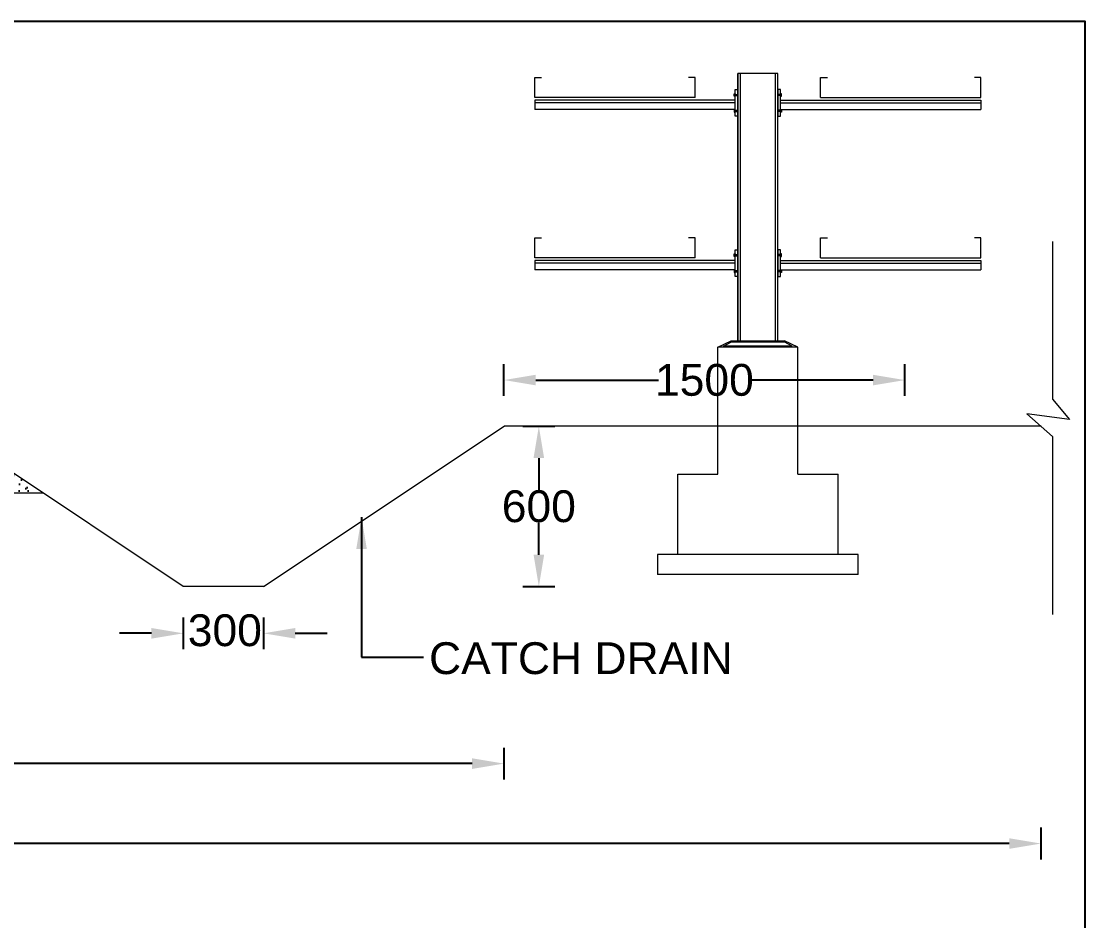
# Model space of a CAD drawing. Header units: metres. Extents: x 222800 to 230200, y 1548340 to 1564214.
# Drawn here: x 227215 to 228217, y 1549691 to 1550540 of the extents above; entities that cross this region are included whole.
import ezdxf

# ---------------------------------------------------------------- set-up
doc = ezdxf.new("R2010")
doc.units = ezdxf.units.M
doc.header["$PDMODE"] = 1
doc.header["$PDSIZE"] = -15
doc.layers.add('name power lines', color=1, linetype='Continuous')
doc.layers.add('Names', color=1, linetype='Continuous')
doc.styles.get("Standard").update_dxf_attribs({"font": 'arial.ttf'})
doc.dimstyles.get("Standard").update_dxf_attribs({"dimtxt": 0.18, "dimasz": 0.18, "dimexe": 0.18, "dimexo": 0.0625, "dimgap": 0.09, "dimtad": 0, "dimtih": 1, "dimtoh": 1, "dimdec": 4, "dimzin": 0, "dimdsep": 46, "dimtxsty": 'Standard', "dimcen": 0.09, "dimadec": 0, "dimazin": 0, "dimtfac": 1, "dimtdec": 4, "dimtofl": 0, "dimtmove": 0, "dimatfit": 3, "dimfxl": 1, "dimtolj": 1, "dimtzin": 0, "dimarcsym": 0})

# ---------------------------------------------------------------- blocks, each defined once
blk = doc.blocks.new('*D78')
at = {"layer": 'Defpoints', "color": 0, "linetype": 'Continuous', "ltscale": 50, "transparency": 16777216}
for p in [(227367.3, 1550006.3), (227442.9, 1550006.3), (227367.3, 1549962.2)]:
    blk.add_point(p, dxfattribs=at)
at = {"layer": 'name power lines', "color": 0, "linetype": 'Continuous', "lineweight": -2, "ltscale": 50, "transparency": 16777216}
for p, q in [((227367.3, 1549977.2), (227367.3, 1549947.2)), ((227442.9, 1549977.2), (227442.9, 1549947.2))]:
    blk.add_line(p, q, dxfattribs=at)
at = {"layer": 'name power lines', "color": 7, "linetype": 'Continuous', "lineweight": -2, "ltscale": 50, "transparency": 16777216}
for p, q in [((227337.3, 1549962.2), (227307.3, 1549962.2)), ((227472.9, 1549962.2), (227502.9, 1549962.2))]:
    blk.add_line(p, q, dxfattribs=at)
at = {"layer": 'name power lines', "color": 7, "linetype": 'Continuous', "ltscale": 50, "transparency": 16777216}
for points in [[(227337.3, 1549967.2), (227337.3, 1549957.2), (227367.3, 1549962.2)], [(227472.9, 1549967.2), (227472.9, 1549957.2), (227442.9, 1549962.2)]]:
    blk.add_solid(points, dxfattribs=at)
at = {"layer": 'name power lines', "color": 0, "linetype": 'Continuous', "lineweight": 9, "ltscale": 50, "transparency": 16777216, "insert": (227406.5, 1549964.9), "char_height": 30, "attachment_point": 5}
blk.add_mtext('\\A1;300', dxfattribs=at)
blk = doc.blocks.new('*D75')
at = {"layer": 'Defpoints', "color": 0, "linetype": 'Continuous', "ltscale": 50, "transparency": 16777216}
for p in [(227669.7, 1550201.1), (227669.7, 1550157.5), (228047.7, 1550157.5)]:
    blk.add_point(p, dxfattribs=at)
at = {"layer": 'name power lines', "color": 0, "linetype": 'Continuous', "lineweight": -2, "ltscale": 50, "transparency": 16777216}
for p, q in [((227669.7, 1550186.1), (227669.7, 1550216.1)), ((228047.7, 1550186.1), (228047.7, 1550216.1))]:
    blk.add_line(p, q, dxfattribs=at)
at = {"layer": 'name power lines', "color": 7, "linetype": 'Continuous', "lineweight": -2, "ltscale": 50, "transparency": 16777216}
for p, q in [((227699.7, 1550201.1), (227815.3, 1550201.1)), ((228017.7, 1550201.1), (227902.2, 1550201.1))]:
    blk.add_line(p, q, dxfattribs=at)
at = {"layer": 'name power lines', "color": 7, "linetype": 'Continuous', "ltscale": 50, "transparency": 16777216}
for points in [[(227699.7, 1550206.1), (227699.7, 1550196.1), (227669.7, 1550201.1)], [(228017.7, 1550206.1), (228017.7, 1550196.1), (228047.7, 1550201.1)]]:
    blk.add_solid(points, dxfattribs=at)
at = {"layer": 'name power lines', "color": 0, "linetype": 'Continuous', "lineweight": 9, "ltscale": 50, "transparency": 16777216, "insert": (227858.7, 1550201.1), "char_height": 30, "attachment_point": 5}
blk.add_mtext('\\A1;1500', dxfattribs=at)
blk = doc.blocks.new('*D76')
at = {"layer": 'Defpoints', "color": 0, "linetype": 'Continuous', "ltscale": 50, "transparency": 16777216}
for p in [(227669.7, 1550157.5), (227442.9, 1550006.3), (227702.6, 1550006.3)]:
    blk.add_point(p, dxfattribs=at)
at = {"layer": 'name power lines', "color": 0, "linetype": 'Continuous', "lineweight": -2, "ltscale": 50, "transparency": 16777216}
for p, q in [((227687.6, 1550157.5), (227717.6, 1550157.5)), ((227687.6, 1550006.3), (227717.6, 1550006.3))]:
    blk.add_line(p, q, dxfattribs=at)
at = {"layer": 'name power lines', "color": 7, "linetype": 'Continuous', "lineweight": -2, "ltscale": 50, "transparency": 16777216}
for p, q in [((227702.6, 1550127.5), (227702.6, 1550097.3)), ((227702.6, 1550036.3), (227702.6, 1550066.5))]:
    blk.add_line(p, q, dxfattribs=at)
at = {"layer": 'name power lines', "color": 7, "linetype": 'Continuous', "ltscale": 50, "transparency": 16777216}
for points in [[(227697.6, 1550127.5), (227707.6, 1550127.5), (227702.6, 1550157.5)], [(227697.6, 1550036.3), (227707.6, 1550036.3), (227702.6, 1550006.3)]]:
    blk.add_solid(points, dxfattribs=at)
at = {"layer": 'name power lines', "color": 0, "linetype": 'Continuous', "lineweight": 9, "ltscale": 50, "transparency": 16777216, "insert": (227702.6, 1550081.9), "char_height": 30, "attachment_point": 5}
blk.add_mtext('\\A1;600', dxfattribs=at)
blk = doc.blocks.new('*D77')
at = {"layer": 'Defpoints', "color": 0, "linetype": 'Continuous', "ltscale": 50, "transparency": 16777216}
for p in [(223268.3, 1550157.5), (227669.7, 1550157.5), (223268.3, 1549839.3)]:
    blk.add_point(p, dxfattribs=at)
at = {"layer": 'name power lines', "color": 0, "linetype": 'Continuous', "lineweight": -2, "ltscale": 50, "transparency": 16777216}
for p, q in [((223268.3, 1549854.3), (223268.3, 1549824.3)), ((227669.7, 1549854.3), (227669.7, 1549824.3))]:
    blk.add_line(p, q, dxfattribs=at)
at = {"layer": 'name power lines', "color": 7, "linetype": 'Continuous', "lineweight": -2, "ltscale": 50, "transparency": 16777216}
for p, q in [((223298.3, 1549839.3), (225502.9, 1549839.3)), ((227639.7, 1549839.3), (225940.3, 1549839.3))]:
    blk.add_line(p, q, dxfattribs=at)
at = {"layer": 'name power lines', "color": 7, "linetype": 'Continuous', "ltscale": 50, "transparency": 16777216}
for points in [[(223298.3, 1549844.3), (223298.3, 1549834.3), (223268.3, 1549839.3)], [(227639.7, 1549844.3), (227639.7, 1549834.3), (227669.7, 1549839.3)]]:
    blk.add_solid(points, dxfattribs=at)
at = {"layer": 'name power lines', "color": 0, "linetype": 'Continuous', "lineweight": 9, "ltscale": 50, "transparency": 16777216, "insert": (225721.6, 1549839.3), "char_height": 30, "width": 455.667, "attachment_point": 5}
blk.add_mtext("\\A1;25000 (SECTION 'A-A')", dxfattribs=at)
blk = doc.blocks.new('TYPICAL CROSS SECTION')
h = blk.add_hatch()
h.set_pattern_fill('AR-SAND', color=17)
h.set_pattern_definition([(37.5, (-85223.823, -602883.481), (-0.56001095, 17.1294633), [0, -13.5128, 0, -15.113, 0, -14.44625]), (7.5, (-85223.823, -602883.48), (15.7333149, 25.0888785), [0, -7.2898, 0, -12.1793, 0, -4.66725]), (327.5, (-85234.757, -602883.481), (27.68473296, 0.05030146), [0, -4.445, 0, -16.002, 0, -20.8915]), (317.5, (-85234.757, -602883.48), (26.7244758, 7.8025263), [0, -2.2225, 0, -10.4902, 0, -12.0015])])
h.paths.add_polyline_path([(-1225, 122.5), (-1225, 140), (-1750, 140), (-1881.2, 52.5), (-1225, 52.5)])
at = {"color": 7, "linetype": 'Continuous', "lineweight": 9, "ltscale": 50}
for p, q in [((-2843.7, 250.5), (-2843.7, 602.2)), ((-2843.7, 602.2), (-2791.2, 602.2)), ((-2843.7, 602.2), (-2791.2, 602.2)), ((-2843.7, 250.5), (-2843.7, 602.2)), ((-2840.6, 250.5), (-2840.6, 602.2)), ((-2794.4, 602.2), (-2794.4, 250.5)), ((-2791.2, 250.5), (-2791.2, 602.2)), ((-2791.2, 602.2), (-2791.2, 250.5)), ((-3109.7, 570.7), (-3109.7, 597)), ((-3109.7, 597), (-3101, 597)), ((-2899.7, 597), (-2908.5, 597)), ((-2899.7, 570.7), (-2899.7, 597)), ((-2735.2, 570.7), (-2735.2, 597)), ((-2735.2, 597), (-2726.5, 597)), ((-2525.2, 597), (-2534, 597)), ((-2525.2, 570.7), (-2525.2, 597)), ((-2848.5, 572.5), (-2848.5, 575.8)), ((-2848.5, 575.8), (-2847.2, 575.8)), ((-2847.2, 572.5), (-2848.5, 572.5)), ((-2847.2, 581.2), (-2843.7, 581.2)), ((-2847.2, 546.2), (-2847.2, 581.2)), ((-2847.2, 575.8), (-2847.2, 572.5)), ((-2847.2, 574.9), (-2843.7, 574.9)), ((-2847.2, 573.4), (-2843.7, 573.4)), ((-2843.7, 581.2), (-2843.7, 546.2)), ((-2787.7, 581.2), (-2791.2, 581.2)), ((-2791.2, 581.2), (-2791.2, 546.2)), ((-2787.7, 574.9), (-2791.2, 574.9)), ((-2787.7, 573.4), (-2791.2, 573.4)), ((-2787.7, 546.2), (-2787.7, 581.2)), ((-2786.5, 575.8), (-2787.7, 575.8)), ((-2787.7, 575.8), (-2787.7, 572.5)), ((-2787.7, 572.5), (-2786.5, 572.5)), ((-2786.5, 572.5), (-2786.5, 575.8)), ((-2899.7, 570.7), (-3109.7, 570.7)), ((-2847.2, 567.2), (-3109.7, 567.2)), ((-3109.7, 567.2), (-3109.7, 555)), ((-2847.2, 563.7), (-3109.7, 563.7)), ((-2787.7, 567.2), (-2525.2, 567.2)), ((-2787.7, 563.7), (-2525.2, 563.7)), ((-2735.2, 570.7), (-2525.2, 570.7)), ((-2525.2, 567.2), (-2525.2, 555)), ((-2847.2, 555), (-3109.7, 555)), ((-2847.2, 555), (-2848.5, 555)), ((-2848.5, 555), (-2848.5, 551.7)), ((-2848.5, 551.7), (-2847.2, 551.7)), ((-2847.2, 551.7), (-2847.2, 555)), ((-2847.2, 554.1), (-2843.7, 554.1)), ((-2847.2, 552.6), (-2843.7, 552.6)), ((-2843.7, 546.2), (-2847.2, 546.2)), ((-2787.7, 554.1), (-2791.2, 554.1)), ((-2787.7, 552.6), (-2791.2, 552.6)), ((-2791.2, 546.2), (-2787.7, 546.2)), ((-2787.7, 555), (-2525.2, 555)), ((-2787.7, 555), (-2786.5, 555)), ((-2787.7, 551.7), (-2787.7, 555)), ((-2786.5, 551.7), (-2787.7, 551.7)), ((-2786.5, 555), (-2786.5, 551.7)), ((-3109.7, 360.7), (-3109.7, 387)), ((-3109.7, 387), (-3101, 387)), ((-2899.7, 387), (-2908.5, 387)), ((-2899.7, 360.7), (-2899.7, 387)), ((-2735.2, 360.7), (-2735.2, 387)), ((-2735.2, 387), (-2726.5, 387)), ((-2525.2, 387), (-2534, 387)), ((-2525.2, 360.7), (-2525.2, 387)), ((-2848.5, 362.5), (-2848.5, 365.8)), ((-2848.5, 365.8), (-2847.2, 365.8)), ((-2847.2, 362.5), (-2848.5, 362.5)), ((-2847.2, 371.2), (-2843.7, 371.2)), ((-2847.2, 336.2), (-2847.2, 371.2)), ((-2847.2, 365.8), (-2847.2, 362.5)), ((-2847.2, 364.9), (-2843.7, 364.9)), ((-2847.2, 363.4), (-2843.7, 363.4)), ((-2843.7, 371.2), (-2843.7, 336.2)), ((-2787.7, 371.2), (-2791.2, 371.2)), ((-2791.2, 371.2), (-2791.2, 336.2)), ((-2787.7, 364.9), (-2791.2, 364.9)), ((-2787.7, 363.4), (-2791.2, 363.4)), ((-2787.7, 336.2), (-2787.7, 371.2)), ((-2786.5, 365.8), (-2787.7, 365.8)), ((-2787.7, 365.8), (-2787.7, 362.5)), ((-2787.7, 362.5), (-2786.5, 362.5)), ((-2786.5, 362.5), (-2786.5, 365.8)), ((-2899.7, 360.7), (-3109.7, 360.7)), ((-2847.2, 357.2), (-3109.7, 357.2)), ((-3109.7, 357.2), (-3109.7, 345)), ((-2847.2, 353.7), (-3109.7, 353.7)), ((-2787.7, 357.2), (-2525.2, 357.2)), ((-2787.7, 353.7), (-2525.2, 353.7)), ((-2735.2, 360.7), (-2525.2, 360.7)), ((-2525.2, 357.2), (-2525.2, 345)), ((-2847.2, 345), (-3109.7, 345)), ((-2847.2, 345), (-2848.5, 345)), ((-2848.5, 345), (-2848.5, 341.7)), ((-2848.5, 341.7), (-2847.2, 341.7)), ((-2847.2, 341.7), (-2847.2, 345)), ((-2847.2, 344.1), (-2843.7, 344.1)), ((-2847.2, 342.6), (-2843.7, 342.6)), ((-2843.7, 336.2), (-2847.2, 336.2)), ((-2787.7, 344.1), (-2791.2, 344.1)), ((-2787.7, 342.6), (-2791.2, 342.6)), ((-2791.2, 336.2), (-2787.7, 336.2)), ((-2787.7, 345), (-2525.2, 345)), ((-2787.7, 345), (-2786.5, 345)), ((-2787.7, 341.7), (-2787.7, 345)), ((-2786.5, 341.7), (-2787.7, 341.7)), ((-2786.5, 345), (-2786.5, 341.7)), ((-2870, 243.5), (-2852.5, 252.2)), ((-2782.5, 252.2), (-2852.5, 252.2)), ((-2765, 243.5), (-2782.5, 252.2)), ((-2870, 77.2), (-2870, 243.5)), ((-2870, 243.5), (-2765, 243.5)), ((-2862.6, 245.2), (-2852.1, 250.5)), ((-2862.6, 245.2), (-2772.4, 245.2)), ((-2782.9, 250.5), (-2852.1, 250.5)), ((-2791.2, 250.5), (-2843.7, 250.5)), ((-2772.4, 245.2), (-2782.9, 250.5)), ((-2765, 77.2), (-2765, 243.5)), ((-3188.3, 140), (-2485, 140)), ((-2948.7, -27.8), (-2686.2, -27.8)), ((-2948.7, -54), (-2948.7, -27.8)), ((-2686.2, -27.8), (-2686.2, -54)), ((-2948.7, -54), (-2686.2, -54))]:
    blk.add_line(p, q, dxfattribs=at)
at = {"color": 7, "lineweight": 9}
for p, q in [((-2870, 77.2), (-2922.5, 77.2)), ((-2922.5, -27.8), (-2922.5, 77.2)), ((-2712.5, 77.2), (-2765, 77.2)), ((-2712.5, -27.8), (-2712.5, 77.2))]:
    blk.add_line(p, q, dxfattribs=at)
at = {"layer": 'name power lines', "color": 7, "linetype": 'Continuous', "lineweight": 9, "ltscale": 190}
for p, q in [((-3203.5, 382.3), (-3203.5, 175.5)), ((-3203.5, 175.5), (-3225.6, 149)), ((-3225.6, 149), (-3169.8, 156.5)), ((-3169.8, 156.5), (-3203.5, 126.5)), ((-3203.5, 126.5), (-3203.5, -106.7)), ((-1881.2, 52.5), (1833.9, 52.5))]:
    blk.add_line(p, q, dxfattribs=at)
at = {"layer": 'name power lines', "color": 7, "linetype": 'Continuous', "lineweight": 9, "ltscale": 50}
for p, q in [((-2170, -70), (-2485, 140)), ((-2065, -70), (-1750, 140)), ((-2170, -70), (-2065, -70))]:
    blk.add_line(p, q, dxfattribs=at)
blk = doc.blocks.new('*D81')
at = {"layer": 'Defpoints', "color": 0, "linetype": 'Continuous', "ltscale": 50, "transparency": 16777216}
for p in [(223662.9, 1550157.5), (228176.1, 1550157.5), (223662.9, 1549763.9)]:
    blk.add_point(p, dxfattribs=at)
at = {"layer": 'name power lines', "color": 0, "linetype": 'Continuous', "lineweight": -2, "ltscale": 50, "transparency": 16777216}
for p, q in [((223662.9, 1549778.9), (223662.9, 1549748.9)), ((228176.1, 1549778.9), (228176.1, 1549748.9))]:
    blk.add_line(p, q, dxfattribs=at)
at = {"layer": 'name power lines', "color": 7, "linetype": 'Continuous', "lineweight": -2, "ltscale": 50, "transparency": 16777216}
for p, q in [((223692.9, 1549763.9), (225496.8, 1549763.9)), ((228146.1, 1549763.9), (225934.1, 1549763.9))]:
    blk.add_line(p, q, dxfattribs=at)
at = {"layer": 'name power lines', "color": 7, "linetype": 'Continuous', "ltscale": 50, "transparency": 16777216}
for points in [[(223692.9, 1549768.9), (223692.9, 1549758.9), (223662.9, 1549763.9)], [(228146.1, 1549768.9), (228146.1, 1549758.9), (228176.1, 1549763.9)]]:
    blk.add_solid(points, dxfattribs=at)
at = {"layer": 'name power lines', "color": 0, "linetype": 'Continuous', "lineweight": 9, "ltscale": 50, "transparency": 16777216, "insert": (225715.4, 1549763.9), "char_height": 30, "attachment_point": 5}
blk.add_mtext("\\A1;25000 (SECTION 'B-B')", dxfattribs=at)

msp = doc.modelspace()

# ---------------------------------------------------------------- linework, layer by layer
msp.add_lwpolyline([(223000, 1550539.58242), (228217.34518, 1550539.58242), (228217.34518, 1549539.58242), (223000, 1549539.58242)], close=True)

# ---------------------------------------------------------------- block references
at = {"xscale": -0.72, "yscale": 0.72}
msp.add_blockref('TYPICAL CROSS SECTION', (225880.53802, 1550056.68526), dxfattribs=at)

# ---------------------------------------------------------------- texts
at = {"layer": 'Names', "color": 7, "linetype": 'Continuous', "lineweight": 9, "ltscale": 50}
msp.add_text('CATCH DRAIN', height=30, dxfattribs=at).set_placement((227599.05987, 1549923.75208))

# ---------------------------------------------------------------- dimensions: what is measured, and where the dimension line sits
at = {"layer": 'name power lines', "color": 7, "linetype": 'Continuous', "lineweight": 9, "ltscale": 50}
dim = msp.add_linear_dim(base=(227669.73802, 1550201.1014), p1=(228047.73802, 1550157.48526), p2=(227669.73802, 1550157.48526), angle=180, text='1500', dimstyle='Standard', override={"dimtxt": 30, "dimasz": 30, "dimexe": 15, "dimexo": 0, "dimdec": 0, "dimclrd": 7, "dimtmove": 2, "dimfxl": 15, "dimfxlon": 1}, dxfattribs=at)
dim.commit()
dim.dimension.update_dxf_attribs({"geometry": '*D75', "text_midpoint": (227858.73802, 1550201.1014)})
for base, p1, p2, angle, text, picture, middle in [((223268.30627, 1549839.30003), (227669.73802, 1550157.48526), (223268.30627, 1550157.48526), 180, "25000 (SECTION 'A-A')", '*D77', (225721.59894, 1549839.30003)), ((223662.93802, 1549763.87434), (228176.08378, 1550157.48526), (223662.93802, 1550157.48526), 180, "25000 (SECTION 'B-B')", '*D81', (225715.44782, 1549763.87434)), ((227702.60621, 1550006.28526), (227669.73802, 1550157.48526), (227442.93802, 1550006.28526), 90, '600', '*D76', (227702.60621, 1550081.88526)), ((227367.33802, 1549962.23943), (227442.93802, 1550006.28526), (227367.33802, 1550006.28526), 180, '300', '*D78', (227406.50712, 1549964.87306))]:
    dim = msp.add_linear_dim(base=base, p1=p1, p2=p2, angle=angle, text=text, dimstyle='Standard', override={"dimtxt": 30, "dimasz": 30, "dimexe": 15, "dimexo": 0, "dimdec": 0, "dimclrd": 7, "dimtmove": 2, "dimfxl": 15, "dimfxlon": 1}, dxfattribs=at)
    dim.commit()
    dim.dimension.update_dxf_attribs({"geometry": picture, "text_midpoint": middle, "dimtype": 160})

# ---------------------------------------------------------------- leaders
msp.add_leader([(227535.41753, 1550071.87726), (227535.41753, 1549939.71316), (227593.84951, 1549939.71316)], dimstyle='Standard', override={"dimtxt": 30, "dimasz": 30, "dimexe": 25, "dimexo": 0, "dimdec": 0, "dimclrd": 7, "dimtmove": 2, "dimfxl": 25, "dimfxlon": 1}, dxfattribs=at)

doc.saveas('drawing.dxf')
